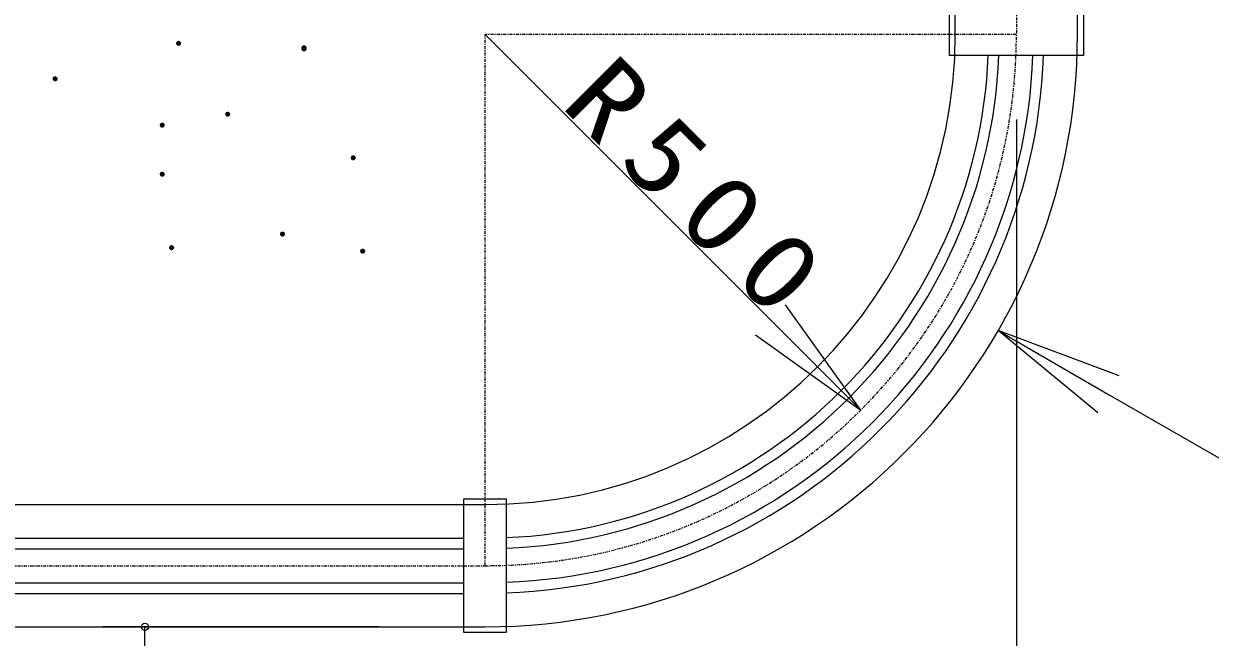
# Model space of a CAD drawing. Units: millimetres, scale not verified. Extents: x -15400 to 0, y 0 to 10680.
# Drawn here: x -10884 to -9767, y 5748 to 6325 of the extents above; entities that cross this region are included whole.
import ezdxf

# ---------------------------------------------------------------- set-up
doc = ezdxf.new("R2010")
doc.units = ezdxf.units.MM
doc.linetypes.add('USER2', pattern=[6, 3, -1, 1, -1])
doc.linetypes.add('USER3', pattern=[8, 3, -1, 1, -1, 1, -1])
doc.layers.add('線', color=2, linetype='Continuous', lineweight=25)
doc.layers.add('補助', color=2, linetype='Continuous', lineweight=50)
doc.styles.add('ＭＳ ゴシック', font='')
doc.styles.get('ＭＳ ゴシック').set_extended_font_data('MS Gothic')

# ---------------------------------------------------------------- blocks, each defined once
blk = doc.blocks.new('dimension_origin')
at = {"color": 0, "linetype": 'Continuous', "lineweight": -2}
blk.add_circle((0, 0), 1.25, dxfattribs=at)
blk = doc.blocks.new('open_arrow')
at = {"color": 0, "linetype": 'Continuous', "lineweight": -2}
blk.add_lwpolyline([(7.5, 1.25), (0, 0), (7.5, -1.25)], dxfattribs=at)

msp = doc.modelspace()

# ---------------------------------------------------------------- linework, layer by layer
at = {"layer": '線', "color": 7, "lineweight": 13}
for p, q in [((-10007.107, 6315.393), (-10007.107, 7315.393)), ((-9892.107, 6315.393), (-9892.107, 7315.393)), ((-12449.607, 5872.893), (-10449.607, 5872.893)), ((-12449.607, 5757.893), (-10449.607, 5757.893))]:
    msp.add_line(p, q, dxfattribs=at)
at = {"layer": '線', "color": 20, "linetype": 'USER2'}
for p, q in [((-9949.607, 7315.393), (-9949.607, 6315.393)), ((-9949.607, 6315.393), (-10449.607, 6315.393)), ((-10449.607, 5815.393), (-10449.607, 6315.393)), ((-12449.607, 5815.393), (-10449.607, 5815.393))]:
    msp.add_line(p, q, dxfattribs=at)
at = {"layer": '線'}
for p, q in [((-12429.607, 5841.393), (-10469.607, 5841.393)), ((-12429.607, 5831.393), (-10469.607, 5831.393)), ((-12429.607, 5799.393), (-10469.607, 5799.393)), ((-12429.607, 5789.393), (-10469.607, 5789.393))]:
    msp.add_line(p, q, dxfattribs=at)
at = {"layer": '線', "color": 7, "lineweight": 13}
for points in [[(-10012.607, 6335.393), (-9886.607, 6335.393), (-9886.607, 6295.393), (-10012.607, 6295.393)], [(-10429.607, 5878.393), (-10429.607, 5752.393), (-10469.607, 5752.393), (-10469.607, 5878.393)]]:
    msp.add_lwpolyline(points, close=True, dxfattribs=at)
at = {"layer": '線', "linetype": 'USER3'}
msp.add_arc((-10449.607, 6315.393), 1057.5, 270, 0, dxfattribs=at)
at = {"layer": '線', "color": 20, "linetype": 'USER2'}
msp.add_arc((-10449.607, 6315.393), 500, 270, 0, dxfattribs=at)
at = {"layer": '線', "color": 7, "lineweight": 13}
for radius in [557.5, 442.5]:
    msp.add_arc((-10449.607, 6315.393), radius, 270, 0, dxfattribs=at)
at = {"layer": '線'}
for radius, start, end in [(526, 272.17907, 357.82093), (516, 272.22132, 357.77868), (484, 272.36827, 357.63173), (474, 272.41826, 357.58174)]:
    msp.add_arc((-10449.607, 6315.393), radius, start, end, dxfattribs=at)
at = {"layer": '補助', "lineweight": 13}
for p, q in [((-10449.607, 6315.393), (-10096.053, 5961.84)), ((-9949.607, 6235.393), (-9949.607, 4417.893)), ((-9949.607, 6235.393), (-9949.607, 4817.893)), ((-10549.607, 5757.893), (-10809.607, 5757.893)), ((-10769.607, 5257.893), (-10769.607, 5757.893))]:
    msp.add_line(p, q, dxfattribs=at)
at = {"layer": '補助', "lineweight": 25}
for p, q in [((-9872.875, 5959.323), (-9966.798, 6036.643)), ((-9852.875, 5993.964), (-9966.798, 6036.643)), ((-9966.798, 6036.643), (-9862.875, 5976.643)), ((-9862.875, 5976.643), (-9187.375, 5586.643))]:
    msp.add_line(p, q, dxfattribs=at)
at = {"layer": '補助'}
for points in [[(-10737.937, 6305.961), (-10738.12, 6305.978), (-10738.298, 6306.029), (-10738.463, 6306.111), (-10738.61, 6306.222), (-10738.735, 6306.359), (-10738.832, 6306.516), (-10738.898, 6306.688), (-10738.932, 6306.869), (-10738.932, 6307.054), (-10738.898, 6307.235), (-10738.832, 6307.407), (-10738.735, 6307.564), (-10738.61, 6307.7), (-10738.463, 6307.812), (-10738.298, 6307.894), (-10738.12, 6307.944), (-10737.937, 6307.961), (-10737.753, 6307.944), (-10737.575, 6307.894), (-10737.41, 6307.812), (-10737.263, 6307.7), (-10737.139, 6307.564), (-10737.041, 6307.407), (-10736.975, 6307.235), (-10736.941, 6307.054), (-10736.941, 6306.869), (-10736.975, 6306.688), (-10737.041, 6306.516), (-10737.139, 6306.359), (-10737.263, 6306.222), (-10737.41, 6306.111), (-10737.575, 6306.029), (-10737.753, 6305.978)], [(-10619.949, 6301.75), (-10620.133, 6301.767), (-10620.311, 6301.817), (-10620.476, 6301.899), (-10620.623, 6302.011), (-10620.747, 6302.147), (-10620.845, 6302.304), (-10620.911, 6302.476), (-10620.945, 6302.657), (-10620.945, 6302.842), (-10620.911, 6303.023), (-10620.845, 6303.195), (-10620.747, 6303.352), (-10620.623, 6303.489), (-10620.476, 6303.6), (-10620.311, 6303.682), (-10620.133, 6303.733), (-10619.949, 6303.75), (-10619.766, 6303.733), (-10619.588, 6303.682), (-10619.423, 6303.6), (-10619.276, 6303.489), (-10619.151, 6303.352), (-10619.054, 6303.195), (-10618.988, 6303.023), (-10618.954, 6302.842), (-10618.954, 6302.657), (-10618.988, 6302.476), (-10619.054, 6302.304), (-10619.151, 6302.147), (-10619.276, 6302.011), (-10619.423, 6301.899), (-10619.588, 6301.817), (-10619.766, 6301.767)], [(-10619.949, 6300.75), (-10620.133, 6300.767), (-10620.311, 6300.817), (-10620.476, 6300.899), (-10620.623, 6301.011), (-10620.747, 6301.147), (-10620.845, 6301.304), (-10620.911, 6301.476), (-10620.945, 6301.657), (-10620.945, 6301.842), (-10620.911, 6302.023), (-10620.845, 6302.195), (-10620.747, 6302.352), (-10620.623, 6302.489), (-10620.476, 6302.6), (-10620.311, 6302.682), (-10620.133, 6302.733), (-10619.949, 6302.75), (-10619.766, 6302.733), (-10619.588, 6302.682), (-10619.423, 6302.6), (-10619.276, 6302.489), (-10619.151, 6302.352), (-10619.054, 6302.195), (-10618.988, 6302.023), (-10618.954, 6301.842), (-10618.954, 6301.657), (-10618.988, 6301.476), (-10619.054, 6301.304), (-10619.151, 6301.147), (-10619.276, 6301.011), (-10619.423, 6300.899), (-10619.588, 6300.817), (-10619.766, 6300.767)], [(-10854.141, 6272.601), (-10854.324, 6272.618), (-10854.502, 6272.668), (-10854.667, 6272.75), (-10854.814, 6272.861), (-10854.939, 6272.998), (-10855.036, 6273.155), (-10855.102, 6273.327), (-10855.136, 6273.508), (-10855.136, 6273.693), (-10855.102, 6273.874), (-10855.036, 6274.046), (-10854.939, 6274.203), (-10854.814, 6274.34), (-10854.667, 6274.451), (-10854.502, 6274.533), (-10854.324, 6274.583), (-10854.141, 6274.601), (-10853.957, 6274.583), (-10853.779, 6274.533), (-10853.614, 6274.451), (-10853.467, 6274.34), (-10853.343, 6274.203), (-10853.246, 6274.046), (-10853.179, 6273.874), (-10853.145, 6273.693), (-10853.145, 6273.508), (-10853.179, 6273.327), (-10853.246, 6273.155), (-10853.343, 6272.998), (-10853.467, 6272.861), (-10853.614, 6272.75), (-10853.779, 6272.668), (-10853.957, 6272.618)], [(-10691.723, 6239.24), (-10691.907, 6239.257), (-10692.084, 6239.307), (-10692.249, 6239.389), (-10692.397, 6239.501), (-10692.521, 6239.637), (-10692.618, 6239.794), (-10692.685, 6239.966), (-10692.719, 6240.147), (-10692.719, 6240.332), (-10692.685, 6240.513), (-10692.618, 6240.685), (-10692.521, 6240.842), (-10692.397, 6240.979), (-10692.249, 6241.09), (-10692.084, 6241.172), (-10691.907, 6241.223), (-10691.723, 6241.24), (-10691.539, 6241.223), (-10691.362, 6241.172), (-10691.196, 6241.09), (-10691.049, 6240.979), (-10690.925, 6240.842), (-10690.828, 6240.685), (-10690.761, 6240.513), (-10690.727, 6240.332), (-10690.727, 6240.147), (-10690.761, 6239.966), (-10690.828, 6239.794), (-10690.925, 6239.637), (-10691.049, 6239.501), (-10691.196, 6239.389), (-10691.362, 6239.307), (-10691.539, 6239.257)], [(-10753.341, 6228.975), (-10753.525, 6228.992), (-10753.703, 6229.042), (-10753.868, 6229.125), (-10754.015, 6229.236), (-10754.139, 6229.372), (-10754.236, 6229.529), (-10754.303, 6229.701), (-10754.337, 6229.882), (-10754.337, 6230.067), (-10754.303, 6230.248), (-10754.236, 6230.42), (-10754.139, 6230.577), (-10754.015, 6230.714), (-10753.868, 6230.825), (-10753.703, 6230.907), (-10753.525, 6230.958), (-10753.341, 6230.975), (-10753.158, 6230.958), (-10752.98, 6230.907), (-10752.815, 6230.825), (-10752.668, 6230.714), (-10752.543, 6230.577), (-10752.446, 6230.42), (-10752.379, 6230.248), (-10752.346, 6230.067), (-10752.346, 6229.882), (-10752.379, 6229.701), (-10752.446, 6229.529), (-10752.543, 6229.372), (-10752.668, 6229.236), (-10752.815, 6229.125), (-10752.98, 6229.042), (-10753.158, 6228.992)], [(-10573.62, 6198.18), (-10573.804, 6198.197), (-10573.982, 6198.247), (-10574.147, 6198.33), (-10574.294, 6198.441), (-10574.418, 6198.577), (-10574.516, 6198.734), (-10574.582, 6198.906), (-10574.616, 6199.088), (-10574.616, 6199.272), (-10574.582, 6199.454), (-10574.516, 6199.626), (-10574.418, 6199.783), (-10574.294, 6199.919), (-10574.147, 6200.03), (-10573.982, 6200.112), (-10573.804, 6200.163), (-10573.62, 6200.18), (-10573.437, 6200.163), (-10573.259, 6200.112), (-10573.094, 6200.03), (-10572.947, 6199.919), (-10572.822, 6199.783), (-10572.725, 6199.626), (-10572.659, 6199.454), (-10572.625, 6199.272), (-10572.625, 6199.088), (-10572.659, 6198.906), (-10572.725, 6198.734), (-10572.822, 6198.577), (-10572.947, 6198.441), (-10573.094, 6198.33), (-10573.259, 6198.247), (-10573.437, 6198.197)], [(-10753.341, 6182.783), (-10753.525, 6182.8), (-10753.703, 6182.85), (-10753.868, 6182.932), (-10754.015, 6183.044), (-10754.139, 6183.18), (-10754.236, 6183.337), (-10754.303, 6183.509), (-10754.337, 6183.69), (-10754.337, 6183.875), (-10754.303, 6184.056), (-10754.236, 6184.228), (-10754.139, 6184.385), (-10754.015, 6184.522), (-10753.868, 6184.633), (-10753.703, 6184.715), (-10753.525, 6184.766), (-10753.341, 6184.783), (-10753.158, 6184.766), (-10752.98, 6184.715), (-10752.815, 6184.633), (-10752.668, 6184.522), (-10752.543, 6184.385), (-10752.446, 6184.228), (-10752.379, 6184.056), (-10752.346, 6183.875), (-10752.346, 6183.69), (-10752.379, 6183.509), (-10752.446, 6183.337), (-10752.543, 6183.18), (-10752.668, 6183.044), (-10752.815, 6182.932), (-10752.98, 6182.85), (-10753.158, 6182.8)], [(-10640.178, 6126.471), (-10640.362, 6126.488), (-10640.54, 6126.538), (-10640.705, 6126.62), (-10640.852, 6126.732), (-10640.976, 6126.868), (-10641.074, 6127.025), (-10641.14, 6127.197), (-10641.174, 6127.378), (-10641.174, 6127.563), (-10641.14, 6127.744), (-10641.074, 6127.916), (-10640.976, 6128.073), (-10640.852, 6128.21), (-10640.705, 6128.321), (-10640.54, 6128.403), (-10640.362, 6128.454), (-10640.178, 6128.471), (-10639.995, 6128.454), (-10639.817, 6128.403), (-10639.652, 6128.321), (-10639.505, 6128.21), (-10639.38, 6128.073), (-10639.283, 6127.916), (-10639.217, 6127.744), (-10639.183, 6127.563), (-10639.183, 6127.378), (-10639.217, 6127.197), (-10639.283, 6127.025), (-10639.38, 6126.868), (-10639.505, 6126.732), (-10639.652, 6126.62), (-10639.817, 6126.538), (-10639.995, 6126.488)], [(-10744.49, 6113.638), (-10744.674, 6113.655), (-10744.852, 6113.706), (-10745.017, 6113.788), (-10745.164, 6113.899), (-10745.288, 6114.036), (-10745.386, 6114.193), (-10745.452, 6114.365), (-10745.486, 6114.546), (-10745.486, 6114.731), (-10745.452, 6114.912), (-10745.386, 6115.084), (-10745.288, 6115.241), (-10745.164, 6115.377), (-10745.017, 6115.489), (-10744.852, 6115.571), (-10744.674, 6115.621), (-10744.49, 6115.638), (-10744.307, 6115.621), (-10744.129, 6115.571), (-10743.964, 6115.489), (-10743.817, 6115.377), (-10743.692, 6115.241), (-10743.595, 6115.084), (-10743.529, 6114.912), (-10743.495, 6114.731), (-10743.495, 6114.546), (-10743.529, 6114.365), (-10743.595, 6114.193), (-10743.692, 6114.036), (-10743.817, 6113.899), (-10743.964, 6113.788), (-10744.129, 6113.706), (-10744.307, 6113.655)], [(-10564.753, 6110.43), (-10564.936, 6110.447), (-10565.114, 6110.498), (-10565.279, 6110.58), (-10565.426, 6110.691), (-10565.551, 6110.828), (-10565.648, 6110.985), (-10565.714, 6111.157), (-10565.748, 6111.338), (-10565.748, 6111.523), (-10565.714, 6111.704), (-10565.648, 6111.876), (-10565.551, 6112.033), (-10565.426, 6112.169), (-10565.279, 6112.28), (-10565.114, 6112.363), (-10564.936, 6112.413), (-10564.753, 6112.43), (-10564.569, 6112.413), (-10564.391, 6112.363), (-10564.226, 6112.28), (-10564.079, 6112.169), (-10563.955, 6112.033), (-10563.857, 6111.876), (-10563.791, 6111.704), (-10563.757, 6111.523), (-10563.757, 6111.338), (-10563.791, 6111.157), (-10563.857, 6110.985), (-10563.955, 6110.828), (-10564.079, 6110.691), (-10564.226, 6110.58), (-10564.391, 6110.498), (-10564.569, 6110.447)]]:
    msp.add_lwpolyline(points, close=True, dxfattribs=at)

# ---------------------------------------------------------------- block references
at = {"layer": '補助', "lineweight": 13}
for name, p, xscale, yscale, rotation in [('open_arrow', (-10096.053, 5961.84), 16, 16, 135), ('dimension_origin', (-10769.607, 5757.893), 2.67, 2.67, 270)]:
    msp.add_blockref(name, p, dxfattribs=dict(at, xscale=xscale, yscale=yscale, rotation=rotation))

# ---------------------------------------------------------------- texts
at = {"layer": '補助', "insert": (-10272.819, 6140.02), "char_height": 73.31, "attachment_point": 8, "rotation": 315, "style": 'ＭＳ ゴシック'}
msp.add_mtext('\\T1.33;\\W1.15;R500', dxfattribs=at)

doc.saveas('drawing.dxf')
